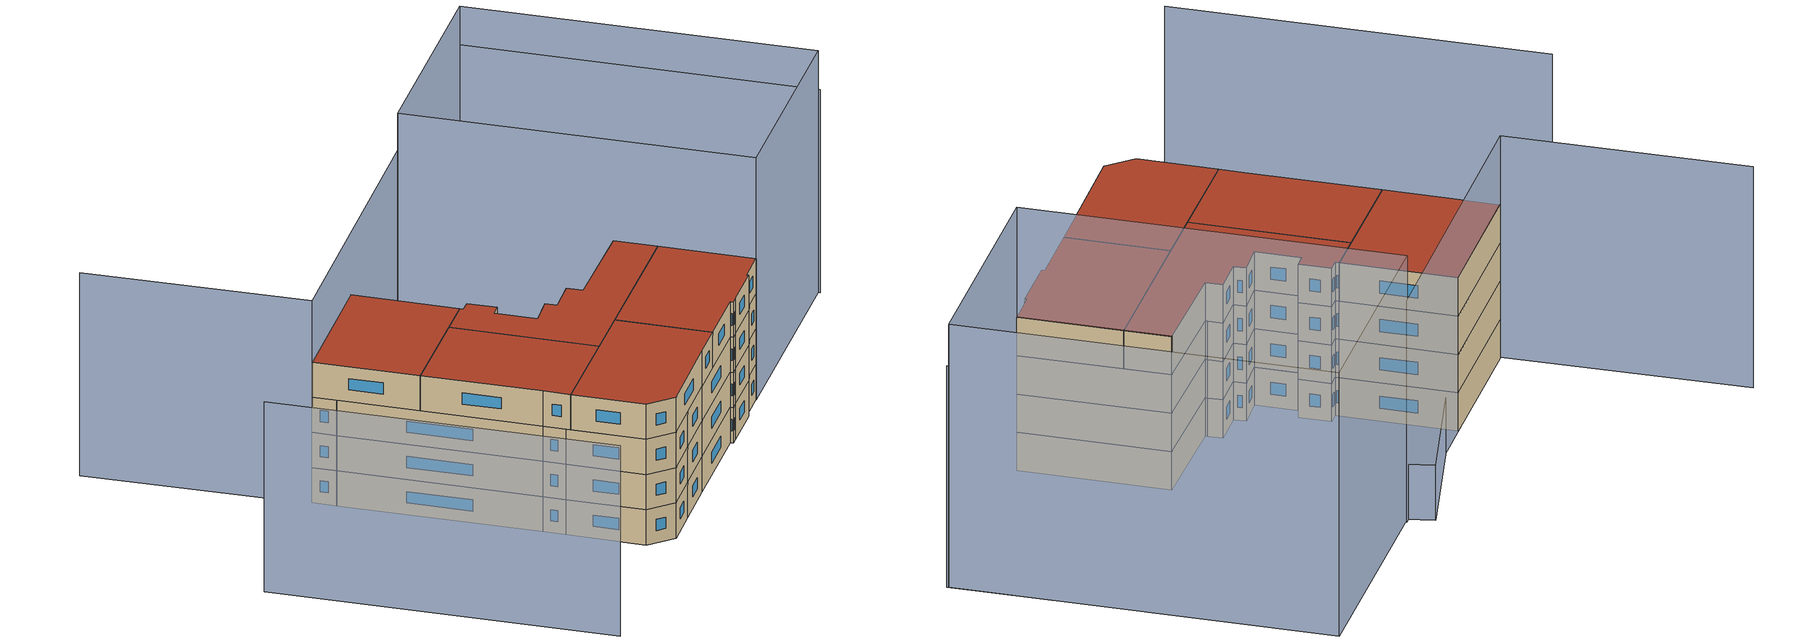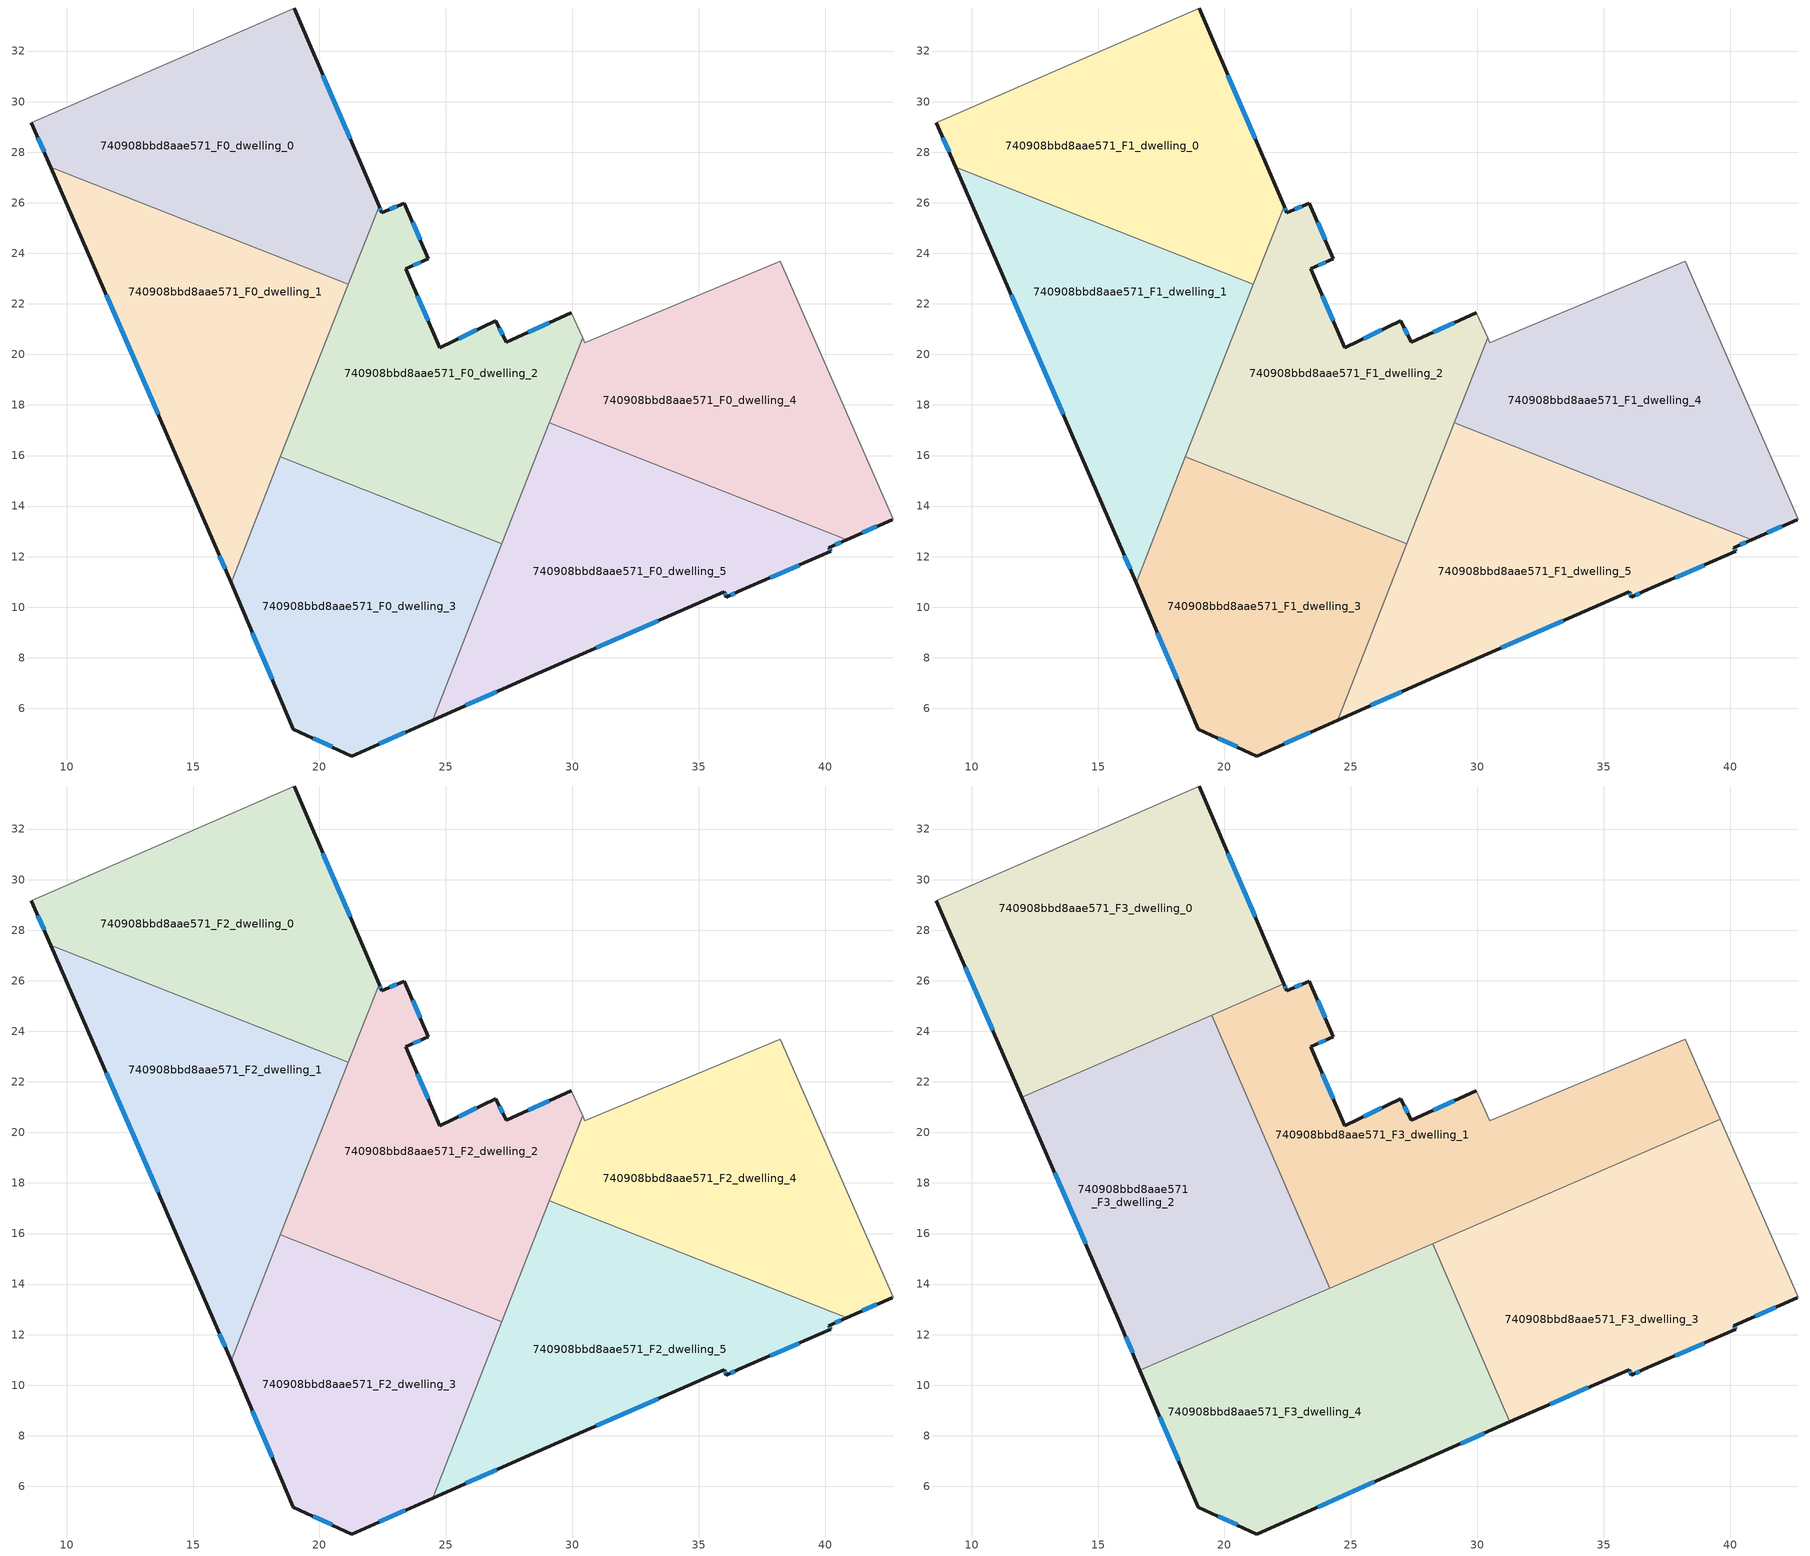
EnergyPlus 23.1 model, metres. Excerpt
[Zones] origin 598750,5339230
740908bbd8aae571_F0_dwelling_0
 floor ground (EU_floor_Construction): 18.99,33.7 22.36,25.87 21.14,22.78 9.37,27.41 8.6,29.17 z0
 wall outside (EU_wall_Construction): 22.36,25.87 18.99,33.7 / 8.6,29.17 9.37,27.41 z0:3
 wall to 740908bbd8aae571_F0_dwelling_1 (EU_wall_Construction): 9.37,27.41 21.14,22.78 z0:3
 wall adiabatic (EU_wall_Construction): 18.99,33.7 8.6,29.17 z0:3
 wall to 740908bbd8aae571_F0_dwelling_2 (EU_wall_Construction): 21.14,22.78 22.36,25.87 z0:3
 window (EU_Window_Construction): 21.21,28.54 20.14,31.04 / 8.87,28.57 9.11,28.01 z1.02:1.98
740908bbd8aae571_F0_dwelling_1
 floor ground (EU_floor_Construction): 21.14,22.78 16.5,10.97 15.81,12.6 9.37,27.41 z0
 wall outside (EU_wall_Construction): 9.37,27.41 15.81,12.6 16.5,10.97 z0:3
 wall to 740908bbd8aae571_F0_dwelling_3 (EU_wall_Construction): 16.5,10.97 18.46,15.94 z0:3
 wall to 740908bbd8aae571_F0_dwelling_2 (EU_wall_Construction): 18.46,15.94 21.14,22.78 z0:3
 window (EU_Window_Construction): 16.04,12.04 16.27,11.52 / 11.56,22.37 13.62,17.64 z1.02:1.98
740908bbd8aae571_F0_dwelling_2
 floor ground (EU_floor_Construction): 29.96,21.65 30.42,20.65 27.22,12.5 18.46,15.94 22.36,25.87 22.47,25.61 23.36,25.98 24.31,23.78 23.41,23.39 24.77,20.25 26.97,21.33 27.39,20.48 z0
 wall outside (EU_wall_Construction): 29.96,21.65 27.39,20.48 26.97,21.33 24.77,20.25 23.41,23.39 24.31,23.78 23.36,25.98 22.47,25.61 22.36,25.87 z0:3
 wall adiabatic (EU_wall_Construction): 30.42,20.65 29.96,21.65 z0:3
 wall to 740908bbd8aae571_F0_dwelling_3 (EU_wall_Construction): 18.46,15.94 27.22,12.5 z0:3
 wall to 740908bbd8aae571_F0_dwelling_5 (EU_wall_Construction): 27.22,12.5 29.1,17.29 z0:3
 wall to 740908bbd8aae571_F0_dwelling_4 (EU_wall_Construction): 29.1,17.29 30.42,20.65 z0:3
 window (EU_Window_Construction): 23.06,25.85 22.77,25.73 / 23.98,24.53 23.68,25.23 / 23.72,23.52 24,23.65 / 24.31,21.32 23.87,22.32 / 26.22,20.97 25.52,20.62 / 27.25,20.77 27.12,21.04 / 29.09,21.25 28.27,20.87 / 22.43,25.7 22.4,25.78 z1.02:1.98
740908bbd8aae571_F0_dwelling_3
 floor ground (EU_floor_Construction): 27.22,12.5 24.48,5.53 21.29,4.11 18.97,5.17 16.5,10.97 18.46,15.94 z0
 wall outside (EU_wall_Construction): 16.5,10.97 18.97,5.17 21.29,4.11 24.48,5.53 z0:3
 wall to 740908bbd8aae571_F0_dwelling_5 (EU_wall_Construction): 24.48,5.53 27.22,12.5 z0:3
 window (EU_Window_Construction): 22.37,4.6 23.4,5.05 / 19.76,4.81 20.5,4.47 / 17.34,8.99 18.13,7.14 z1.02:1.98
740908bbd8aae571_F0_dwelling_4
 floor ground (EU_floor_Construction): 38.24,23.69 42.69,13.48 42.66,13.46 40.87,12.67 29.1,17.29 30.42,20.65 30.5,20.46 z0
 wall outside (EU_wall_Construction): 40.87,12.67 42.66,13.46 z0:3
 wall adiabatic (EU_wall_Construction): 42.66,13.46 42.69,13.48 38.24,23.69 30.5,20.46 30.42,20.65 z0:3
 wall to 740908bbd8aae571_F0_dwelling_5 (EU_wall_Construction): 29.1,17.29 40.87,12.67 z0:3
 window (EU_Window_Construction): 41.48,12.94 42.05,13.19 z1.02:1.98
740908bbd8aae571_F0_dwelling_5
 floor ground (EU_floor_Construction): 40.87,12.67 40.15,12.35 40.23,12.21 36.59,10.62 36.1,10.4 36.01,10.62 28.33,7.25 24.48,5.53 29.1,17.29 z0
 wall outside (EU_wall_Construction): 24.48,5.53 28.33,7.25 36.01,10.62 36.1,10.4 36.59,10.62 40.23,12.21 40.15,12.35 40.87,12.67 z0:3
 window (EU_Window_Construction): 40.4,12.46 40.63,12.56 / 40.2,12.26 40.18,12.3 / 37.83,11.16 38.99,11.67 / 36.27,10.47 36.43,10.55 / 36.04,10.54 36.07,10.47 / 30.94,8.39 33.39,9.47 / 25.79,6.12 27.02,6.66 z1.02:1.98
740908bbd8aae571_F1_dwelling_0
 floor to 740908bbd8aae571_F0_dwelling_0 (EU_floor_Construction): 18.99,33.7 22.36,25.87 21.14,22.78 9.37,27.41 8.6,29.17 z3
 wall outside (EU_wall_Construction): 22.36,25.87 18.99,33.7 / 8.6,29.17 9.37,27.41 z3:6
 wall to 740908bbd8aae571_F1_dwelling_1 (EU_wall_Construction): 9.37,27.41 21.14,22.78 z3:6
 wall adiabatic (EU_wall_Construction): 18.99,33.7 8.6,29.17 z3:6
 wall to 740908bbd8aae571_F1_dwelling_2 (EU_wall_Construction): 21.14,22.78 22.36,25.87 z3:6
 window (EU_Window_Construction): 21.21,28.54 20.14,31.04 / 8.87,28.57 9.11,28.01 z4.02:4.98
740908bbd8aae571_F1_dwelling_1
 floor to 740908bbd8aae571_F0_dwelling_1 (EU_floor_Construction): 21.14,22.78 16.5,10.97 15.81,12.6 9.37,27.41 z3
 wall outside (EU_wall_Construction): 9.37,27.41 15.81,12.6 16.5,10.97 z3:6
 wall to 740908bbd8aae571_F1_dwelling_3 (EU_wall_Construction): 16.5,10.97 18.46,15.94 z3:6
 wall to 740908bbd8aae571_F1_dwelling_2 (EU_wall_Construction): 18.46,15.94 21.14,22.78 z3:6
 window (EU_Window_Construction): 16.04,12.04 16.27,11.52 / 11.56,22.37 13.62,17.64 z4.02:4.98
740908bbd8aae571_F1_dwelling_2
 floor to 740908bbd8aae571_F0_dwelling_2 (EU_floor_Construction): 29.96,21.65 30.42,20.65 27.22,12.5 18.46,15.94 22.36,25.87 22.47,25.61 23.36,25.98 24.31,23.78 23.41,23.39 24.77,20.25 26.97,21.33 27.39,20.48 z3
 wall outside (EU_wall_Construction): 29.96,21.65 27.39,20.48 26.97,21.33 24.77,20.25 23.41,23.39 24.31,23.78 23.36,25.98 22.47,25.61 22.36,25.87 z3:6
 wall adiabatic (EU_wall_Construction): 30.42,20.65 29.96,21.65 z3:6
 wall to 740908bbd8aae571_F1_dwelling_3 (EU_wall_Construction): 18.46,15.94 27.22,12.5 z3:6
 wall to 740908bbd8aae571_F1_dwelling_5 (EU_wall_Construction): 27.22,12.5 29.1,17.29 z3:6
 wall to 740908bbd8aae571_F1_dwelling_4 (EU_wall_Construction): 29.1,17.29 30.42,20.65 z3:6
 window (EU_Window_Construction): 23.06,25.85 22.77,25.73 / 23.98,24.53 23.68,25.23 / 23.72,23.52 24,23.65 / 24.31,21.32 23.87,22.32 / 26.22,20.97 25.52,20.62 / 27.25,20.77 27.12,21.04 / 29.09,21.25 28.27,20.87 / 22.43,25.7 22.4,25.78 z4.02:4.98
740908bbd8aae571_F1_dwelling_3
 floor to 740908bbd8aae571_F0_dwelling_3 (EU_floor_Construction): 27.22,12.5 24.48,5.53 21.29,4.11 18.97,5.17 16.5,10.97 18.46,15.94 z3
 wall outside (EU_wall_Construction): 16.5,10.97 18.97,5.17 21.29,4.11 24.48,5.53 z3:6
 wall to 740908bbd8aae571_F1_dwelling_5 (EU_wall_Construction): 24.48,5.53 27.22,12.5 z3:6
 window (EU_Window_Construction): 22.37,4.6 23.4,5.05 / 19.76,4.81 20.5,4.47 / 17.34,8.99 18.13,7.14 z4.02:4.98
740908bbd8aae571_F1_dwelling_4
 floor to 740908bbd8aae571_F0_dwelling_4 (EU_floor_Construction): 38.24,23.69 42.69,13.48 42.66,13.46 40.87,12.67 29.1,17.29 30.42,20.65 30.5,20.46 z3
 wall outside (EU_wall_Construction): 40.87,12.67 42.66,13.46 z3:6
 wall adiabatic (EU_wall_Construction): 42.66,13.46 42.69,13.48 38.24,23.69 30.5,20.46 30.42,20.65 z3:6
 wall to 740908bbd8aae571_F1_dwelling_5 (EU_wall_Construction): 29.1,17.29 40.87,12.67 z3:6
 window (EU_Window_Construction): 41.48,12.94 42.05,13.19 z4.02:4.98
740908bbd8aae571_F1_dwelling_5
 floor to 740908bbd8aae571_F0_dwelling_5 (EU_floor_Construction): 40.87,12.67 40.15,12.35 40.23,12.21 36.59,10.62 36.1,10.4 36.01,10.62 28.33,7.25 24.48,5.53 29.1,17.29 z3
 wall outside (EU_wall_Construction): 24.48,5.53 28.33,7.25 36.01,10.62 36.1,10.4 36.59,10.62 40.23,12.21 40.15,12.35 40.87,12.67 z3:6
 window (EU_Window_Construction): 40.4,12.46 40.63,12.56 / 40.2,12.26 40.18,12.3 / 37.83,11.16 38.99,11.67 / 36.27,10.47 36.43,10.55 / 36.04,10.54 36.07,10.47 / 30.94,8.39 33.39,9.47 / 25.79,6.12 27.02,6.66 z4.02:4.98
740908bbd8aae571_F2_dwelling_0
 floor to 740908bbd8aae571_F1_dwelling_0 (EU_floor_Construction): 18.99,33.7 22.36,25.87 21.14,22.78 9.37,27.41 8.6,29.17 z6
 wall outside (EU_wall_Construction): 22.36,25.87 18.99,33.7 / 8.6,29.17 9.37,27.41 z6:9
 wall to 740908bbd8aae571_F2_dwelling_1 (EU_wall_Construction): 9.37,27.41 21.14,22.78 z6:9
 wall adiabatic (EU_wall_Construction): 18.99,33.7 8.6,29.17 z6:9
 wall to 740908bbd8aae571_F2_dwelling_2 (EU_wall_Construction): 21.14,22.78 22.36,25.87 z6:9
 window (EU_Window_Construction): 21.21,28.54 20.14,31.04 / 8.87,28.57 9.11,28.01 z7.02:7.98
740908bbd8aae571_F2_dwelling_1
 floor to 740908bbd8aae571_F1_dwelling_1 (EU_floor_Construction): 21.14,22.78 16.5,10.97 15.81,12.6 9.37,27.41 z6
 wall outside (EU_wall_Construction): 9.37,27.41 15.81,12.6 16.5,10.97 z6:9
 wall to 740908bbd8aae571_F2_dwelling_3 (EU_wall_Construction): 16.5,10.97 18.46,15.94 z6:9
 wall to 740908bbd8aae571_F2_dwelling_2 (EU_wall_Construction): 18.46,15.94 21.14,22.78 z6:9
 window (EU_Window_Construction): 16.04,12.04 16.27,11.52 / 11.56,22.37 13.62,17.64 z7.02:7.98
740908bbd8aae571_F2_dwelling_2
 floor to 740908bbd8aae571_F1_dwelling_2 (EU_floor_Construction): 29.96,21.65 30.42,20.65 27.22,12.5 18.46,15.94 22.36,25.87 22.47,25.61 23.36,25.98 24.31,23.78 23.41,23.39 24.77,20.25 26.97,21.33 27.39,20.48 z6
 wall outside (EU_wall_Construction): 29.96,21.65 27.39,20.48 26.97,21.33 24.77,20.25 23.41,23.39 24.31,23.78 23.36,25.98 22.47,25.61 22.36,25.87 z6:9
 wall adiabatic (EU_wall_Construction): 30.42,20.65 29.96,21.65 z6:9
 wall to 740908bbd8aae571_F2_dwelling_3 (EU_wall_Construction): 18.46,15.94 27.22,12.5 z6:9
 wall to 740908bbd8aae571_F2_dwelling_5 (EU_wall_Construction): 27.22,12.5 29.1,17.29 z6:9
 wall to 740908bbd8aae571_F2_dwelling_4 (EU_wall_Construction): 29.1,17.29 30.42,20.65 z6:9
 window (EU_Window_Construction): 23.06,25.85 22.77,25.73 / 23.98,24.53 23.68,25.23 / 23.72,23.52 24,23.65 / 24.31,21.32 23.87,22.32 / 26.22,20.97 25.52,20.62 / 27.25,20.77 27.12,21.04 / 29.09,21.25 28.27,20.87 / 22.43,25.7 22.4,25.78 z7.02:7.98
740908bbd8aae571_F2_dwelling_3
 floor to 740908bbd8aae571_F1_dwelling_3 (EU_floor_Construction): 27.22,12.5 24.48,5.53 21.29,4.11 18.97,5.17 16.5,10.97 18.46,15.94 z6
 wall outside (EU_wall_Construction): 16.5,10.97 18.97,5.17 21.29,4.11 24.48,5.53 z6:9
 wall to 740908bbd8aae571_F2_dwelling_5 (EU_wall_Construction): 24.48,5.53 27.22,12.5 z6:9
 window (EU_Window_Construction): 22.37,4.6 23.4,5.05 / 19.76,4.81 20.5,4.47 / 17.34,8.99 18.13,7.14 z7.02:7.98
740908bbd8aae571_F2_dwelling_4
 floor to 740908bbd8aae571_F1_dwelling_4 (EU_floor_Construction): 38.24,23.69 42.69,13.48 42.66,13.46 40.87,12.67 29.1,17.29 30.42,20.65 30.5,20.46 z6
 wall outside (EU_wall_Construction): 40.87,12.67 42.66,13.46 z6:9
 wall adiabatic (EU_wall_Construction): 42.66,13.46 42.69,13.48 38.24,23.69 30.5,20.46 30.42,20.65 z6:9
 wall to 740908bbd8aae571_F2_dwelling_5 (EU_wall_Construction): 29.1,17.29 40.87,12.67 z6:9
 window (EU_Window_Construction): 41.48,12.94 42.05,13.19 z7.02:7.98
740908bbd8aae571_F2_dwelling_5
 floor to 740908bbd8aae571_F1_dwelling_5 (EU_floor_Construction): 40.87,12.67 40.15,12.35 40.23,12.21 36.59,10.62 36.1,10.4 36.01,10.62 28.33,7.25 24.48,5.53 29.1,17.29 z6
 wall outside (EU_wall_Construction): 24.48,5.53 28.33,7.25 36.01,10.62 36.1,10.4 36.59,10.62 40.23,12.21 40.15,12.35 40.87,12.67 z6:9
 window (EU_Window_Construction): 40.4,12.46 40.63,12.56 / 40.2,12.26 40.18,12.3 / 37.83,11.16 38.99,11.67 / 36.27,10.47 36.43,10.55 / 36.04,10.54 36.07,10.47 / 30.94,8.39 33.39,9.47 / 25.79,6.12 27.02,6.66 z7.02:7.98
740908bbd8aae571_F3_dwelling_0
 floor to 740908bbd8aae571_F2_dwelling_0 (EU_floor_Construction): 18.99,33.7 22.36,25.87 18.03,24 9.37,27.4 8.6,29.17 z9
 floor to 740908bbd8aae571_F2_dwelling_1 (EU_floor_Construction): 18.03,24 11.99,21.39 9.37,27.4 z9
 wall outside (EU_wall_Construction): 8.6,29.17 11.99,21.39 / 22.36,25.87 18.99,33.7 z9:12
 wall adiabatic (EU_wall_Construction): 18.99,33.7 8.6,29.17 z9:12
 wall to 740908bbd8aae571_F3_dwelling_2 (EU_wall_Construction): 11.99,21.39 19.51,24.64 z9:12
 wall to 740908bbd8aae571_F3_dwelling_1 (EU_wall_Construction): 19.51,24.64 22.36,25.87 z9:12
 window (EU_Window_Construction): 9.76,26.53 10.84,24.04 / 21.21,28.54 20.14,31.04 z10.02:10.98
 roof outside (EU_roof_Construction): 22.36,25.87 18.99,33.7 8.6,29.17 11.99,21.39 z12
740908bbd8aae571_F3_dwelling_1
 floor to 740908bbd8aae571_F2_dwelling_2 (EU_floor_Construction): 29.96,21.65 30.42,20.65 28.48,15.7 24.17,13.84 20.75,21.77 22.36,25.87 22.47,25.61 23.36,25.98 24.31,23.78 23.41,23.39 24.77,20.25 26.97,21.33 27.39,20.48 z9
 floor to 740908bbd8aae571_F2_dwelling_0 (EU_floor_Construction): 22.36,25.87 21.14,22.78 20.14,23.18 19.51,24.64 z9
 floor to 740908bbd8aae571_F2_dwelling_5 (EU_floor_Construction): 30.7,16.66 28.48,15.7 29.1,17.29 z9
 floor to 740908bbd8aae571_F2_dwelling_4 (EU_floor_Construction): 38.24,23.69 39.62,20.52 30.7,16.66 29.1,17.29 30.42,20.65 30.5,20.46 z9
 floor to 740908bbd8aae571_F2_dwelling_1 (EU_floor_Construction): 21.14,22.78 20.75,21.77 20.14,23.18 z9
 wall outside (EU_wall_Construction): 29.96,21.65 27.39,20.48 26.97,21.33 24.77,20.25 23.41,23.39 24.31,23.78 23.36,25.98 22.47,25.61 22.36,25.87 z9:12
 wall adiabatic (EU_wall_Construction): 39.62,20.52 38.24,23.69 30.5,20.46 29.96,21.65 z9:12
 wall to 740908bbd8aae571_F3_dwelling_2 (EU_wall_Construction): 19.51,24.64 24.17,13.84 z9:12
 wall to 740908bbd8aae571_F3_dwelling_3 (EU_wall_Construction): 28.24,15.6 39.62,20.52 z9:12
 wall to 740908bbd8aae571_F3_dwelling_4 (EU_wall_Construction): 24.17,13.84 28.24,15.6 z9:12
 window (EU_Window_Construction): 23.98,24.53 23.68,25.23 / 23.72,23.52 24,23.65 / 24.31,21.32 23.87,22.32 / 26.22,20.97 25.52,20.62 / 27.25,20.77 27.12,21.04 / 29.09,21.25 28.27,20.87 / 22.43,25.7 22.39,25.78 / 23.06,25.85 22.77,25.73 z10.02:10.98
 roof outside (EU_roof_Construction): 39.62,20.52 38.24,23.69 30.5,20.46 29.96,21.65 27.39,20.48 26.97,21.33 24.77,20.25 23.41,23.39 24.31,23.78 23.36,25.98 22.47,25.61 22.36,25.87 19.51,24.64 24.17,13.84 z12
740908bbd8aae571_F3_dwelling_2
 floor to 740908bbd8aae571_F2_dwelling_1 (EU_floor_Construction): 20.14,23.18 20.75,21.77 16.5,10.97 15.81,12.6 11.99,21.39 18.03,24 z9
 floor to 740908bbd8aae571_F2_dwelling_2 (EU_floor_Construction): 20.75,21.77 24.17,13.84 24,13.77 18.46,15.94 z9
 floor to 740908bbd8aae571_F2_dwelling_0 (EU_floor_Construction): 19.51,24.64 20.14,23.18 18.03,24 z9
 floor to 740908bbd8aae571_F2_dwelling_3 (EU_floor_Construction): 24,13.77 16.66,10.6 16.5,10.97 18.46,15.94 z9
 wall outside (EU_wall_Construction): 11.99,21.39 15.81,12.6 16.66,10.6 z9:12
 wall to 740908bbd8aae571_F3_dwelling_4 (EU_wall_Construction): 16.66,10.6 24.17,13.84 z9:12
 window (EU_Window_Construction): 13.29,18.4 14.51,15.59 / 16.1,11.92 16.37,11.28 z10.02:10.98
 roof outside (EU_roof_Construction): 24.17,13.84 19.51,24.64 11.99,21.39 15.81,12.6 16.66,10.6 z12
740908bbd8aae571_F3_dwelling_3
 floor to 740908bbd8aae571_F2_dwelling_5 (EU_floor_Construction): 40.87,12.67 40.15,12.35 40.23,12.21 36.59,10.62 36.1,10.4 36.01,10.62 31.29,8.55 28.34,15.37 28.48,15.7 30.7,16.66 z9
 floor to 740908bbd8aae571_F2_dwelling_4 (EU_floor_Construction): 39.62,20.52 42.69,13.48 42.66,13.46 40.87,12.67 30.7,16.66 z9
 floor to 740908bbd8aae571_F2_dwelling_2 (EU_floor_Construction): 28.48,15.7 28.34,15.37 28.24,15.6 z9
 wall outside (EU_wall_Construction): 31.29,8.54 36.01,10.62 36.1,10.4 36.59,10.62 40.23,12.21 40.15,12.35 42.66,13.46 z9:12
 wall adiabatic (EU_wall_Construction): 42.66,13.46 42.69,13.48 39.62,20.52 z9:12
 wall to 740908bbd8aae571_F3_dwelling_4 (EU_wall_Construction): 28.24,15.6 31.29,8.54 z9:12
 window (EU_Window_Construction): 41,12.73 41.8,13.08 / 40.2,12.26 40.18,12.3 / 37.83,11.16 38.99,11.67 / 36.27,10.47 36.43,10.55 / 36.04,10.54 36.07,10.47 / 32.89,9.25 34.4,9.91 z10.02:10.98
 roof outside (EU_roof_Construction): 40.23,12.21 40.15,12.35 42.66,13.46 42.69,13.48 39.62,20.52 28.24,15.6 31.29,8.54 36.01,10.62 36.1,10.4 36.59,10.62 z12
740908bbd8aae571_F3_dwelling_4
 floor to 740908bbd8aae571_F2_dwelling_3 (EU_floor_Construction): 27.22,12.5 24.48,5.53 21.29,4.11 18.97,5.17 16.66,10.6 24,13.77 z9
 floor to 740908bbd8aae571_F2_dwelling_5 (EU_floor_Construction): 28.34,15.37 31.29,8.55 28.33,7.25 24.48,5.53 z9
 floor to 740908bbd8aae571_F2_dwelling_2 (EU_floor_Construction): 28.24,15.6 28.34,15.37 27.22,12.5 24,13.77 z9
 wall outside (EU_wall_Construction): 16.66,10.6 18.97,5.17 21.29,4.11 28.33,7.25 31.29,8.54 z9:12
 window (EU_Window_Construction): 19.76,4.81 20.5,4.47 / 17.45,8.75 18.19,7.02 / 29.34,7.69 30.28,8.1 / 23.68,5.18 25.94,6.18 z10.02:10.98
 roof outside (EU_roof_Construction): 28.33,7.25 31.29,8.54 28.24,15.6 16.66,10.6 18.97,5.17 21.29,4.11 z12
shading: -4.95,22.96 6.17,-2.54 z0:16.2; 48.06,46.38 59.27,20.7 / 59.27,20.7 42.7,13.47 / 42.7,13.47 31.49,39.15 / 31.49,39.15 48.06,46.38 z0:20.6; 30.35,40.79 41.23,25.03 / 41.23,25.03 31.86,18.57 / 31.86,18.57 20.99,34.33 / 20.99,34.33 30.35,40.79 z0:4.3; 31.85,39.4 8.5,29.05 / 8.5,29.05 1.16,45.63 / 59.31,20.56 48.06,46.38 z0:17.3
[Building]
EU S2 Campaign: North Axis=0; Terrain=City; Solar Distribution=FullExterior
[Site:Location]
Vienna: Latitude=48; Longitude=16.5; Time Zone=1; Elevation=183
[SizingPeriod:WeatherFileDays]
AnnualSizingPeriod: Begin Month=1; Begin Day of Month=1; End Month=12; End Day of Month=31; Day of Week for Start Day=Monday; Use Weather File Daylight Saving Period=No; Use Weather File Rain and Snow Indicators=No
[MATERIAL]
EU_InternalMass_Material: Roughness=MediumRough; Thickness=0.1; Conductivity=1; Density=1800; Specific Heat=900; Thermal Absorptance=0.9; Solar Absorptance=0.7; Visible Absorptance=0.7
[MATERIAL:NOMASS] Roughness=MediumRough; Thermal Absorptance=0.9; Solar Absorptance=0.7; Visible Absorptance=0.7
Name | Thermal Resistance
EU_wall_NoMass | 0.942466
EU_roof_NoMass | 0.551687
EU_floor_NoMass | 0.66527
[WINDOWMATERIAL:SIMPLEGLAZINGSYSTEM]
EU_Window_SimpleGlazing: UFactor=2.03367; Solar Heat Gain Coefficient=0.65; Visible Transmittance=0.65
[CONSTRUCTION]
EU_wall_Construction: EU_wall_NoMass
EU_roof_Construction: EU_roof_NoMass
EU_floor_Construction: EU_floor_NoMass
EU_Window_Construction: EU_Window_SimpleGlazing
EU_InternalMass_Construction: EU_InternalMass_Material
[ZONE] Type=1; Multiplier=1; Ceiling Height=autocalculate; Floor Area=autocalculate; Part of Total Floor Area=Yes
Name | Volume
740908bbd8aae571_F0_dwelling_0; 740908bbd8aae571_F1_dwelling_0; 740908bbd8aae571_F2_dwelling_0 | 240.502
740908bbd8aae571_F3_dwelling_0 | 288.617
740908bbd8aae571_F0_dwelling_1; 740908bbd8aae571_F1_dwelling_1; 740908bbd8aae571_F2_dwelling_1 | 240.511
740908bbd8aae571_F3_dwelling_1 | 288.615
740908bbd8aae571_F0_dwelling_2; 740908bbd8aae571_F1_dwelling_2; 740908bbd8aae571_F2_dwelling_2 | 240.496
740908bbd8aae571_F3_dwelling_2 | 288.6
740908bbd8aae571_F0_dwelling_3; 740908bbd8aae571_F1_dwelling_3; 740908bbd8aae571_F2_dwelling_3 | 240.501
740908bbd8aae571_F3_dwelling_3 | 288.591
740908bbd8aae571_F0_dwelling_4; 740908bbd8aae571_F1_dwelling_4; 740908bbd8aae571_F2_dwelling_4 | 240.505
740908bbd8aae571_F3_dwelling_4 | 288.614
740908bbd8aae571_F0_dwelling_5; 740908bbd8aae571_F1_dwelling_5; 740908bbd8aae571_F2_dwelling_5 | 240.508
[INTERNALMASS] Construction=EU_InternalMass_Construction
Name | Zone or ZoneList | Surface Area
740908bbd8aae571_F0_dwelling_0_EU_InternalMass | 740908bbd8aae571_F0_dwelling_0 | 80.1671
740908bbd8aae571_F0_dwelling_1_EU_InternalMass | 740908bbd8aae571_F0_dwelling_1 | 80.1755
740908bbd8aae571_F0_dwelling_2_EU_InternalMass | 740908bbd8aae571_F0_dwelling_2 | 80.1653
740908bbd8aae571_F0_dwelling_3_EU_InternalMass | 740908bbd8aae571_F0_dwelling_3 | 80.1672
740908bbd8aae571_F0_dwelling_4_EU_InternalMass | 740908bbd8aae571_F0_dwelling_4 | 80.1697
740908bbd8aae571_F0_dwelling_5_EU_InternalMass | 740908bbd8aae571_F0_dwelling_5 | 80.1701
740908bbd8aae571_F1_dwelling_0_EU_InternalMass | 740908bbd8aae571_F1_dwelling_0 | 80.1671
740908bbd8aae571_F1_dwelling_1_EU_InternalMass | 740908bbd8aae571_F1_dwelling_1 | 80.1755
740908bbd8aae571_F1_dwelling_2_EU_InternalMass | 740908bbd8aae571_F1_dwelling_2 | 80.1653
740908bbd8aae571_F1_dwelling_3_EU_InternalMass | 740908bbd8aae571_F1_dwelling_3 | 80.1672
740908bbd8aae571_F1_dwelling_4_EU_InternalMass | 740908bbd8aae571_F1_dwelling_4 | 80.1697
740908bbd8aae571_F1_dwelling_5_EU_InternalMass | 740908bbd8aae571_F1_dwelling_5 | 80.1701
740908bbd8aae571_F2_dwelling_0_EU_InternalMass | 740908bbd8aae571_F2_dwelling_0 | 80.1671
740908bbd8aae571_F2_dwelling_1_EU_InternalMass | 740908bbd8aae571_F2_dwelling_1 | 80.1755
740908bbd8aae571_F2_dwelling_2_EU_InternalMass | 740908bbd8aae571_F2_dwelling_2 | 80.1653
740908bbd8aae571_F2_dwelling_3_EU_InternalMass | 740908bbd8aae571_F2_dwelling_3 | 80.1672
740908bbd8aae571_F2_dwelling_4_EU_InternalMass | 740908bbd8aae571_F2_dwelling_4 | 80.1697
740908bbd8aae571_F2_dwelling_5_EU_InternalMass | 740908bbd8aae571_F2_dwelling_5 | 80.1701
740908bbd8aae571_F3_dwelling_0_EU_InternalMass | 740908bbd8aae571_F3_dwelling_0 | 96.2058
740908bbd8aae571_F3_dwelling_1_EU_InternalMass | 740908bbd8aae571_F3_dwelling_1 | 96.2049
740908bbd8aae571_F3_dwelling_2_EU_InternalMass | 740908bbd8aae571_F3_dwelling_2 | 96.2002
740908bbd8aae571_F3_dwelling_3_EU_InternalMass | 740908bbd8aae571_F3_dwelling_3 | 96.1976
740908bbd8aae571_F3_dwelling_4_EU_InternalMass | 740908bbd8aae571_F3_dwelling_4 | 96.2049
[OTHEREQUIPMENT] Fuel Type=Electricity; Design Level Calculation Method=Watts/Area; Power per Zone Floor Area=1; Fraction Latent=0; Fraction Radiant=0; Fraction Lost=0; Carbon Dioxide Generation Rate=0; EndUse Subcategory=EU_Step8_InternalGains
Name | Zone or ZoneList or Space or SpaceList | Schedule
EU_Step8_InternalGain_740908bbd8aae571_F0_dwelling_0_f000 | 740908bbd8aae571_F0_dwelling_0 | EU_Step8_GainSchedule_740908bbd8aae571_F0_dwelling_0_f000
EU_Step8_InternalGain_740908bbd8aae571_F0_dwelling_1_f000 | 740908bbd8aae571_F0_dwelling_1 | EU_Step8_GainSchedule_740908bbd8aae571_F0_dwelling_1_f000
EU_Step8_InternalGain_740908bbd8aae571_F0_dwelling_2_f000 | 740908bbd8aae571_F0_dwelling_2 | EU_Step8_GainSchedule_740908bbd8aae571_F0_dwelling_2_f000
EU_Step8_InternalGain_740908bbd8aae571_F0_dwelling_3_f000 | 740908bbd8aae571_F0_dwelling_3 | EU_Step8_GainSchedule_740908bbd8aae571_F0_dwelling_3_f000
EU_Step8_InternalGain_740908bbd8aae571_F0_dwelling_4_f000 | 740908bbd8aae571_F0_dwelling_4 | EU_Step8_GainSchedule_740908bbd8aae571_F0_dwelling_4_f000
EU_Step8_InternalGain_740908bbd8aae571_F0_dwelling_5_f000 | 740908bbd8aae571_F0_dwelling_5 | EU_Step8_GainSchedule_740908bbd8aae571_F0_dwelling_5_f000
EU_Step8_InternalGain_740908bbd8aae571_F1_dwelling_0_f000 | 740908bbd8aae571_F1_dwelling_0 | EU_Step8_GainSchedule_740908bbd8aae571_F1_dwelling_0_f000
EU_Step8_InternalGain_740908bbd8aae571_F1_dwelling_1_f000 | 740908bbd8aae571_F1_dwelling_1 | EU_Step8_GainSchedule_740908bbd8aae571_F1_dwelling_1_f000
EU_Step8_InternalGain_740908bbd8aae571_F1_dwelling_2_f000 | 740908bbd8aae571_F1_dwelling_2 | EU_Step8_GainSchedule_740908bbd8aae571_F1_dwelling_2_f000
EU_Step8_InternalGain_740908bbd8aae571_F1_dwelling_3_f000 | 740908bbd8aae571_F1_dwelling_3 | EU_Step8_GainSchedule_740908bbd8aae571_F1_dwelling_3_f000
EU_Step8_InternalGain_740908bbd8aae571_F1_dwelling_4_f000 | 740908bbd8aae571_F1_dwelling_4 | EU_Step8_GainSchedule_740908bbd8aae571_F1_dwelling_4_f000
EU_Step8_InternalGain_740908bbd8aae571_F1_dwelling_5_f000 | 740908bbd8aae571_F1_dwelling_5 | EU_Step8_GainSchedule_740908bbd8aae571_F1_dwelling_5_f000
EU_Step8_InternalGain_740908bbd8aae571_F2_dwelling_0_f000 | 740908bbd8aae571_F2_dwelling_0 | EU_Step8_GainSchedule_740908bbd8aae571_F2_dwelling_0_f000
EU_Step8_InternalGain_740908bbd8aae571_F2_dwelling_1_f000 | 740908bbd8aae571_F2_dwelling_1 | EU_Step8_GainSchedule_740908bbd8aae571_F2_dwelling_1_f000
EU_Step8_InternalGain_740908bbd8aae571_F2_dwelling_2_f000 | 740908bbd8aae571_F2_dwelling_2 | EU_Step8_GainSchedule_740908bbd8aae571_F2_dwelling_2_f000
EU_Step8_InternalGain_740908bbd8aae571_F2_dwelling_3_f000 | 740908bbd8aae571_F2_dwelling_3 | EU_Step8_GainSchedule_740908bbd8aae571_F2_dwelling_3_f000
EU_Step8_InternalGain_740908bbd8aae571_F2_dwelling_4_f000 | 740908bbd8aae571_F2_dwelling_4 | EU_Step8_GainSchedule_740908bbd8aae571_F2_dwelling_4_f000
EU_Step8_InternalGain_740908bbd8aae571_F2_dwelling_5_f000 | 740908bbd8aae571_F2_dwelling_5 | EU_Step8_GainSchedule_740908bbd8aae571_F2_dwelling_5_f000
EU_Step8_InternalGain_740908bbd8aae571_F3_dwelling_0_f000 | 740908bbd8aae571_F3_dwelling_0 | EU_Step8_GainSchedule_740908bbd8aae571_F3_dwelling_0_f000
EU_Step8_InternalGain_740908bbd8aae571_F3_dwelling_1_f000 | 740908bbd8aae571_F3_dwelling_1 | EU_Step8_GainSchedule_740908bbd8aae571_F3_dwelling_1_f000
EU_Step8_InternalGain_740908bbd8aae571_F3_dwelling_2_f000 | 740908bbd8aae571_F3_dwelling_2 | EU_Step8_GainSchedule_740908bbd8aae571_F3_dwelling_2_f000
EU_Step8_InternalGain_740908bbd8aae571_F3_dwelling_3_f000 | 740908bbd8aae571_F3_dwelling_3 | EU_Step8_GainSchedule_740908bbd8aae571_F3_dwelling_3_f000
EU_Step8_InternalGain_740908bbd8aae571_F3_dwelling_4_f000 | 740908bbd8aae571_F3_dwelling_4 | EU_Step8_GainSchedule_740908bbd8aae571_F3_dwelling_4_f000
[ZONEVENTILATION:DESIGNFLOWRATE] Schedule=EU_AlwaysOn; Design Flow Rate Calculation Method=AirChanges/Hour; Air Changes per Hour=0.530523; Ventilation Type=Natural; Fan Pressure Rise=0; Fan Total Efficiency=1; Constant Term Coefficient=1; Temperature Term Coefficient=0; Velocity Term Coefficient=0; Velocity Squared Term Coefficient=0; Minimum Indoor Temperature=-100; Maximum Indoor Temperature=100; Delta Temperature=-100; Minimum Outdoor Temperature=-100; Maximum Outdoor Temperature=100; Maximum Wind Speed=40
Name | Zone or ZoneList or Space or SpaceList
EU_ConstantAir_740908bbd8aae571_F0_dwelling_0 | 740908bbd8aae571_F0_dwelling_0
EU_ConstantAir_740908bbd8aae571_F0_dwelling_1 | 740908bbd8aae571_F0_dwelling_1
EU_ConstantAir_740908bbd8aae571_F0_dwelling_2 | 740908bbd8aae571_F0_dwelling_2
EU_ConstantAir_740908bbd8aae571_F0_dwelling_3 | 740908bbd8aae571_F0_dwelling_3
EU_ConstantAir_740908bbd8aae571_F0_dwelling_4 | 740908bbd8aae571_F0_dwelling_4
EU_ConstantAir_740908bbd8aae571_F0_dwelling_5 | 740908bbd8aae571_F0_dwelling_5
EU_ConstantAir_740908bbd8aae571_F1_dwelling_0 | 740908bbd8aae571_F1_dwelling_0
EU_ConstantAir_740908bbd8aae571_F1_dwelling_1 | 740908bbd8aae571_F1_dwelling_1
EU_ConstantAir_740908bbd8aae571_F1_dwelling_2 | 740908bbd8aae571_F1_dwelling_2
EU_ConstantAir_740908bbd8aae571_F1_dwelling_3 | 740908bbd8aae571_F1_dwelling_3
EU_ConstantAir_740908bbd8aae571_F1_dwelling_4 | 740908bbd8aae571_F1_dwelling_4
EU_ConstantAir_740908bbd8aae571_F1_dwelling_5 | 740908bbd8aae571_F1_dwelling_5
EU_ConstantAir_740908bbd8aae571_F2_dwelling_0 | 740908bbd8aae571_F2_dwelling_0
EU_ConstantAir_740908bbd8aae571_F2_dwelling_1 | 740908bbd8aae571_F2_dwelling_1
EU_ConstantAir_740908bbd8aae571_F2_dwelling_2 | 740908bbd8aae571_F2_dwelling_2
EU_ConstantAir_740908bbd8aae571_F2_dwelling_3 | 740908bbd8aae571_F2_dwelling_3
EU_ConstantAir_740908bbd8aae571_F2_dwelling_4 | 740908bbd8aae571_F2_dwelling_4
EU_ConstantAir_740908bbd8aae571_F2_dwelling_5 | 740908bbd8aae571_F2_dwelling_5
EU_ConstantAir_740908bbd8aae571_F3_dwelling_0 | 740908bbd8aae571_F3_dwelling_0
EU_ConstantAir_740908bbd8aae571_F3_dwelling_1 | 740908bbd8aae571_F3_dwelling_1
EU_ConstantAir_740908bbd8aae571_F3_dwelling_2 | 740908bbd8aae571_F3_dwelling_2
EU_ConstantAir_740908bbd8aae571_F3_dwelling_3 | 740908bbd8aae571_F3_dwelling_3
EU_ConstantAir_740908bbd8aae571_F3_dwelling_4 | 740908bbd8aae571_F3_dwelling_4
[HVACTEMPLATE:THERMOSTAT] Constant Heating Setpoint=20; Constant Cooling Setpoint=50
EU_HeatOnly_740908bbd8aae571_F0_dwelling_0; EU_HeatOnly_740908bbd8aae571_F0_dwelling_1; EU_HeatOnly_740908bbd8aae571_F0_dwelling_2; EU_HeatOnly_740908bbd8aae571_F0_dwelling_3; EU_HeatOnly_740908bbd8aae571_F0_dwelling_4; EU_HeatOnly_740908bbd8aae571_F0_dwelling_5; EU_HeatOnly_740908bbd8aae571_F1_dwelling_0; EU_HeatOnly_740908bbd8aae571_F1_dwelling_1; EU_HeatOnly_740908bbd8aae571_F1_dwelling_2; EU_HeatOnly_740908bbd8aae571_F1_dwelling_3; EU_HeatOnly_740908bbd8aae571_F1_dwelling_4; EU_HeatOnly_740908bbd8aae571_F1_dwelling_5; EU_HeatOnly_740908bbd8aae571_F2_dwelling_0; EU_HeatOnly_740908bbd8aae571_F2_dwelling_1; EU_HeatOnly_740908bbd8aae571_F2_dwelling_2; EU_HeatOnly_740908bbd8aae571_F2_dwelling_3; EU_HeatOnly_740908bbd8aae571_F2_dwelling_4; EU_HeatOnly_740908bbd8aae571_F2_dwelling_5; EU_HeatOnly_740908bbd8aae571_F3_dwelling_0; EU_HeatOnly_740908bbd8aae571_F3_dwelling_1; EU_HeatOnly_740908bbd8aae571_F3_dwelling_2; EU_HeatOnly_740908bbd8aae571_F3_dwelling_3; EU_HeatOnly_740908bbd8aae571_F3_dwelling_4
[HVACTEMPLATE:ZONE:IDEALLOADSAIRSYSTEM] System Availability Schedule=EU_AlwaysOn; Maximum Heating Supply Air Temperature=50; Minimum Cooling Supply Air Temperature=13; Maximum Heating Supply Air Humidity Ratio=0.0156; Minimum Cooling Supply Air Humidity Ratio=0.0077; Heating Limit=NoLimit; Cooling Limit=NoLimit; Heating Availability Schedule=EU_AlwaysOn; Cooling Availability Schedule=EU_CoolingOff; Dehumidification Control Type=ConstantSensibleHeatRatio; Cooling Sensible Heat Ratio=0.7; Dehumidification Setpoint=60; Humidification Control Type=None; Humidification Setpoint=30; Outdoor Air Method=None; Outdoor Air Flow Rate per Person=0.00944; Outdoor Air Flow Rate per Zone Floor Area=0; Outdoor Air Flow Rate per Zone=0; Demand Controlled Ventilation Type=None; Outdoor Air Economizer Type=NoEconomizer; Heat Recovery Type=None; Sensible Heat Recovery Effectiveness=0.7; Latent Heat Recovery Effectiveness=0.65
Name | Template Thermostat
740908bbd8aae571_F0_dwelling_0 | EU_HeatOnly_740908bbd8aae571_F0_dwelling_0
740908bbd8aae571_F0_dwelling_1 | EU_HeatOnly_740908bbd8aae571_F0_dwelling_1
740908bbd8aae571_F0_dwelling_2 | EU_HeatOnly_740908bbd8aae571_F0_dwelling_2
740908bbd8aae571_F0_dwelling_3 | EU_HeatOnly_740908bbd8aae571_F0_dwelling_3
740908bbd8aae571_F0_dwelling_4 | EU_HeatOnly_740908bbd8aae571_F0_dwelling_4
740908bbd8aae571_F0_dwelling_5 | EU_HeatOnly_740908bbd8aae571_F0_dwelling_5
740908bbd8aae571_F1_dwelling_0 | EU_HeatOnly_740908bbd8aae571_F1_dwelling_0
740908bbd8aae571_F1_dwelling_1 | EU_HeatOnly_740908bbd8aae571_F1_dwelling_1
740908bbd8aae571_F1_dwelling_2 | EU_HeatOnly_740908bbd8aae571_F1_dwelling_2
740908bbd8aae571_F1_dwelling_3 | EU_HeatOnly_740908bbd8aae571_F1_dwelling_3
740908bbd8aae571_F1_dwelling_4 | EU_HeatOnly_740908bbd8aae571_F1_dwelling_4
740908bbd8aae571_F1_dwelling_5 | EU_HeatOnly_740908bbd8aae571_F1_dwelling_5
740908bbd8aae571_F2_dwelling_0 | EU_HeatOnly_740908bbd8aae571_F2_dwelling_0
740908bbd8aae571_F2_dwelling_1 | EU_HeatOnly_740908bbd8aae571_F2_dwelling_1
740908bbd8aae571_F2_dwelling_2 | EU_HeatOnly_740908bbd8aae571_F2_dwelling_2
740908bbd8aae571_F2_dwelling_3 | EU_HeatOnly_740908bbd8aae571_F2_dwelling_3
740908bbd8aae571_F2_dwelling_4 | EU_HeatOnly_740908bbd8aae571_F2_dwelling_4
740908bbd8aae571_F2_dwelling_5 | EU_HeatOnly_740908bbd8aae571_F2_dwelling_5
740908bbd8aae571_F3_dwelling_0 | EU_HeatOnly_740908bbd8aae571_F3_dwelling_0
740908bbd8aae571_F3_dwelling_1 | EU_HeatOnly_740908bbd8aae571_F3_dwelling_1
740908bbd8aae571_F3_dwelling_2 | EU_HeatOnly_740908bbd8aae571_F3_dwelling_2
740908bbd8aae571_F3_dwelling_3 | EU_HeatOnly_740908bbd8aae571_F3_dwelling_3
740908bbd8aae571_F3_dwelling_4 | EU_HeatOnly_740908bbd8aae571_F3_dwelling_4
[SIZING:ZONE] Zone Cooling Design Supply Air Temperature Input Method=SupplyAirTemperature; Zone Cooling Design Supply Air Temperature=13; Zone Heating Design Supply Air Temperature Input Method=SupplyAirTemperature; Zone Heating Design Supply Air Temperature=50; Zone Cooling Design Supply Air Humidity Ratio=0.008; Zone Heating Design Supply Air Humidity Ratio=0.008; Cooling Design Air Flow Method=DesignDay; Cooling Design Air Flow Rate=0; Cooling Minimum Air Flow per Zone Floor Area=0.000762; Cooling Minimum Air Flow=0; Cooling Minimum Air Flow Fraction=0.2; Heating Design Air Flow Method=DesignDay; Heating Design Air Flow Rate=0; Heating Maximum Air Flow per Zone Floor Area=0.002032; Heating Maximum Air Flow=0.141576; Heating Maximum Air Flow Fraction=0.3; Account for Dedicated Outdoor Air System=No; Dedicated Outdoor Air System Control Strategy=NeutralSupplyAir; Dedicated Outdoor Air Low Setpoint Temperature for Design=autosize; Dedicated Outdoor Air High Setpoint Temperature for Design=autosize; Zone Load Sizing Method=Sensible Load Only No Latent Load; Zone Latent Cooling Design Supply Air Humidity Ratio Input Method=HumidityRatioDifference; Zone Cooling Design Supply Air Humidity Ratio Difference=0.005; Zone Latent Heating Design Supply Air Humidity Ratio Input Method=HumidityRatioDifference; Zone Humidification Design Supply Air Humidity Ratio Difference=0.005
740908bbd8aae571_F0_dwelling_0; 740908bbd8aae571_F0_dwelling_1; 740908bbd8aae571_F0_dwelling_2; 740908bbd8aae571_F0_dwelling_3; 740908bbd8aae571_F0_dwelling_4; 740908bbd8aae571_F0_dwelling_5; 740908bbd8aae571_F1_dwelling_0; 740908bbd8aae571_F1_dwelling_1; 740908bbd8aae571_F1_dwelling_2; 740908bbd8aae571_F1_dwelling_3; 740908bbd8aae571_F1_dwelling_4; 740908bbd8aae571_F1_dwelling_5; 740908bbd8aae571_F2_dwelling_0; 740908bbd8aae571_F2_dwelling_1; 740908bbd8aae571_F2_dwelling_2; 740908bbd8aae571_F2_dwelling_3; 740908bbd8aae571_F2_dwelling_4; 740908bbd8aae571_F2_dwelling_5; 740908bbd8aae571_F3_dwelling_0; 740908bbd8aae571_F3_dwelling_1; 740908bbd8aae571_F3_dwelling_2; 740908bbd8aae571_F3_dwelling_3; 740908bbd8aae571_F3_dwelling_4
[SCHEDULE:CONSTANT]
Name | Hourly Value
EU_AlwaysOn | 1
EU_CoolingOff | 0
[SCHEDULE:FILE] Column Number=1; Rows to Skip at Top=0; Number of Hours of Data=8760; Column Separator=Comma; Interpolate to Timestep=No; Minutes per Item=60; Adjust Schedule for Daylight Savings=Yes
Name | File
EU_Step8_GainSchedule_740908bbd8aae571_F0_dwelling_0_f000 | ../../schedules/740908bbd8aae571/740908bbd8aae571_F0_dwelling_0_f000_gain.csv
EU_Step8_GainSchedule_740908bbd8aae571_F0_dwelling_1_f000 | ../../schedules/740908bbd8aae571/740908bbd8aae571_F0_dwelling_1_f000_gain.csv
EU_Step8_GainSchedule_740908bbd8aae571_F0_dwelling_2_f000 | ../../schedules/740908bbd8aae571/740908bbd8aae571_F0_dwelling_2_f000_gain.csv
EU_Step8_GainSchedule_740908bbd8aae571_F0_dwelling_3_f000 | ../../schedules/740908bbd8aae571/740908bbd8aae571_F0_dwelling_3_f000_gain.csv
EU_Step8_GainSchedule_740908bbd8aae571_F0_dwelling_4_f000 | ../../schedules/740908bbd8aae571/740908bbd8aae571_F0_dwelling_4_f000_gain.csv
EU_Step8_GainSchedule_740908bbd8aae571_F0_dwelling_5_f000 | ../../schedules/740908bbd8aae571/740908bbd8aae571_F0_dwelling_5_f000_gain.csv
EU_Step8_GainSchedule_740908bbd8aae571_F1_dwelling_0_f000 | ../../schedules/740908bbd8aae571/740908bbd8aae571_F1_dwelling_0_f000_gain.csv
EU_Step8_GainSchedule_740908bbd8aae571_F1_dwelling_1_f000 | ../../schedules/740908bbd8aae571/740908bbd8aae571_F1_dwelling_1_f000_gain.csv
EU_Step8_GainSchedule_740908bbd8aae571_F1_dwelling_2_f000 | ../../schedules/740908bbd8aae571/740908bbd8aae571_F1_dwelling_2_f000_gain.csv
EU_Step8_GainSchedule_740908bbd8aae571_F1_dwelling_3_f000 | ../../schedules/740908bbd8aae571/740908bbd8aae571_F1_dwelling_3_f000_gain.csv
EU_Step8_GainSchedule_740908bbd8aae571_F1_dwelling_4_f000 | ../../schedules/740908bbd8aae571/740908bbd8aae571_F1_dwelling_4_f000_gain.csv
EU_Step8_GainSchedule_740908bbd8aae571_F1_dwelling_5_f000 | ../../schedules/740908bbd8aae571/740908bbd8aae571_F1_dwelling_5_f000_gain.csv
EU_Step8_GainSchedule_740908bbd8aae571_F2_dwelling_0_f000 | ../../schedules/740908bbd8aae571/740908bbd8aae571_F2_dwelling_0_f000_gain.csv
EU_Step8_GainSchedule_740908bbd8aae571_F2_dwelling_1_f000 | ../../schedules/740908bbd8aae571/740908bbd8aae571_F2_dwelling_1_f000_gain.csv
EU_Step8_GainSchedule_740908bbd8aae571_F2_dwelling_2_f000 | ../../schedules/740908bbd8aae571/740908bbd8aae571_F2_dwelling_2_f000_gain.csv
EU_Step8_GainSchedule_740908bbd8aae571_F2_dwelling_3_f000 | ../../schedules/740908bbd8aae571/740908bbd8aae571_F2_dwelling_3_f000_gain.csv
EU_Step8_GainSchedule_740908bbd8aae571_F2_dwelling_4_f000 | ../../schedules/740908bbd8aae571/740908bbd8aae571_F2_dwelling_4_f000_gain.csv
EU_Step8_GainSchedule_740908bbd8aae571_F2_dwelling_5_f000 | ../../schedules/740908bbd8aae571/740908bbd8aae571_F2_dwelling_5_f000_gain.csv
EU_Step8_GainSchedule_740908bbd8aae571_F3_dwelling_0_f000 | ../../schedules/740908bbd8aae571/740908bbd8aae571_F3_dwelling_0_f000_gain.csv
EU_Step8_GainSchedule_740908bbd8aae571_F3_dwelling_1_f000 | ../../schedules/740908bbd8aae571/740908bbd8aae571_F3_dwelling_1_f000_gain.csv
EU_Step8_GainSchedule_740908bbd8aae571_F3_dwelling_2_f000 | ../../schedules/740908bbd8aae571/740908bbd8aae571_F3_dwelling_2_f000_gain.csv
EU_Step8_GainSchedule_740908bbd8aae571_F3_dwelling_3_f000 | ../../schedules/740908bbd8aae571/740908bbd8aae571_F3_dwelling_3_f000_gain.csv
EU_Step8_GainSchedule_740908bbd8aae571_F3_dwelling_4_f000 | ../../schedules/740908bbd8aae571/740908bbd8aae571_F3_dwelling_4_f000_gain.csv
